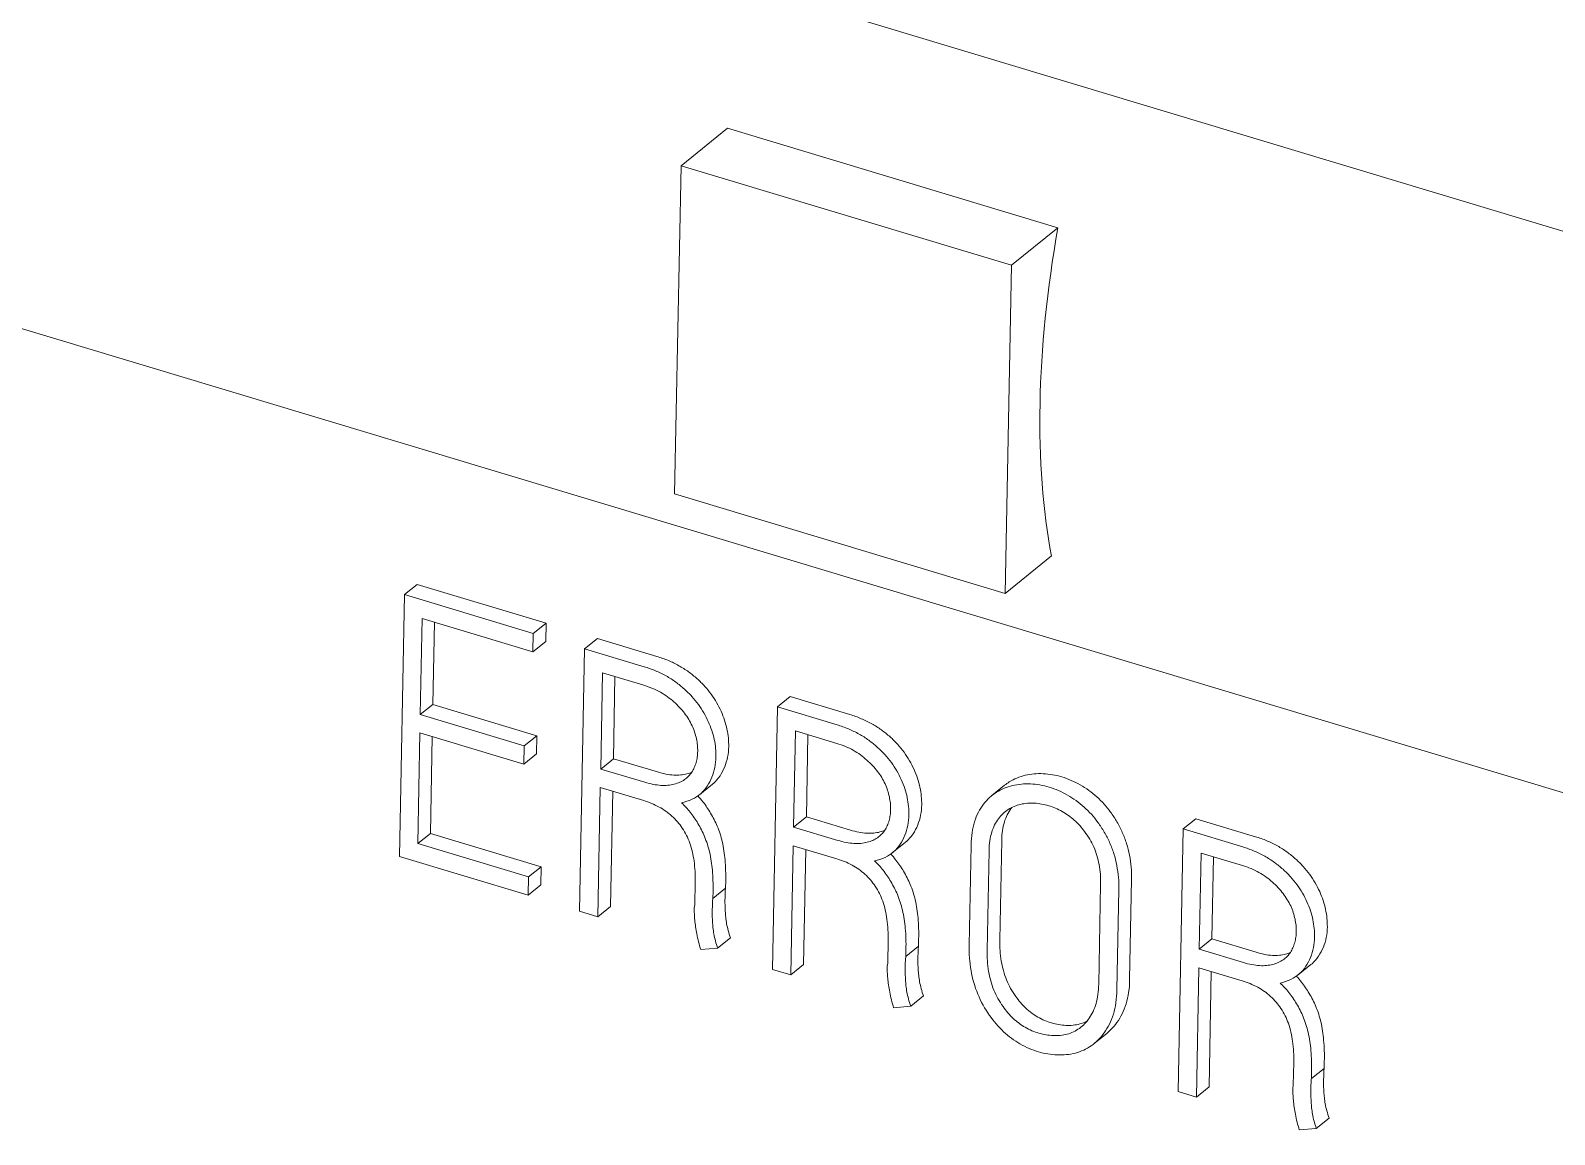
# Model space of a CAD drawing. Header units: inches. Extents: x 67578 to 72421, y -34894 to -31675.
# Drawn here: x 69234.44 to 69243.9, y -33761.56 to -33754.69 of the extents above; entities that cross this region are included whole.
import ezdxf

# ---------------------------------------------------------------- set-up
doc = ezdxf.new("R2010")
doc.units = ezdxf.units.IN
doc.header["$MEASUREMENT"] = 0

# ---------------------------------------------------------------- blocks, each defined once
blk = doc.blocks.new('A$C24EF5112')
at = {"color": 0, "linetype": 'Continuous', "lineweight": 0, "extrusion": (1.17636e-17, 0.017452, 0.999848)}
for p, q in [((-236.687, 322.44), (-132.314, 291)), ((-236.804, 316.416), (-132.431, 284.976)), ((-187.014, 305.316), (-186.513, 305.721)), ((-186.513, 305.721), (-182.949, 304.647)), ((-187.014, 305.316), (-187.083, 301.775)), ((-183.45, 304.243), (-187.014, 305.316)), ((-183.45, 304.243), (-182.949, 304.647)), ((-183.519, 300.702), (-183.45, 304.243)), ((-187.083, 301.775), (-183.519, 300.702)), ((-183.519, 300.702), (-183.018, 301.106)), ((-189.997, 300.69), (-190.052, 297.864)), ((-189.859, 300.8), (-189.997, 300.69)), ((-188.608, 300.271), (-189.997, 300.69)), ((-188.47, 300.382), (-189.859, 300.8)), ((-189.827, 299.394), (-189.807, 300.431)), ((-189.807, 300.431), (-188.612, 300.071)), ((-189.69, 299.504), (-189.673, 300.391)), ((-188.47, 300.382), (-188.608, 300.271)), ((-188.474, 300.182), (-188.47, 300.382)), ((-188.612, 300.071), (-188.608, 300.271)), ((-187.917, 300.215), (-188.054, 300.105)), ((-187.275, 300.022), (-187.917, 300.215)), ((-188.474, 300.182), (-188.612, 300.071)), ((-188.054, 300.105), (-188.109, 297.272)), ((-187.412, 299.911), (-188.054, 300.105)), ((-187.881, 298.807), (-187.861, 299.845)), ((-187.861, 299.845), (-187.416, 299.711)), ((-187.744, 298.918), (-187.727, 299.804)), ((-185.836, 299.588), (-185.973, 299.478)), ((-185.193, 299.395), (-185.836, 299.588)), ((-189.69, 299.504), (-189.827, 299.394)), ((-188.705, 299.056), (-189.827, 299.394)), ((-188.568, 299.166), (-189.69, 299.504)), ((-185.973, 299.478), (-186.028, 296.645)), ((-185.331, 299.284), (-185.973, 299.478)), ((-185.8, 298.18), (-185.78, 299.218)), ((-185.78, 299.218), (-185.335, 299.084)), ((-189.854, 298.003), (-189.831, 299.197)), ((-189.831, 299.197), (-188.709, 298.859)), ((-189.717, 298.113), (-189.697, 299.157)), ((-188.709, 298.859), (-188.705, 299.056)), ((-188.568, 299.166), (-188.705, 299.056)), ((-188.572, 298.97), (-188.568, 299.166)), ((-185.662, 298.291), (-185.645, 299.177)), ((-188.572, 298.97), (-188.709, 298.859)), ((-187.744, 298.918), (-187.881, 298.807)), ((-187.268, 298.775), (-187.744, 298.918)), ((-187.405, 298.664), (-187.881, 298.807)), ((-187.912, 297.212), (-187.885, 298.607)), ((-187.885, 298.607), (-187.417, 298.466)), ((-187.775, 297.323), (-187.751, 298.567)), ((-186.676, 298.642), (-186.813, 298.532)), ((-183.524, 298.632), (-183.662, 298.521)), ((-185.662, 298.291), (-185.8, 298.18)), ((-185.187, 298.148), (-185.662, 298.291)), ((-181.46, 298.27), (-181.597, 298.16)), ((-180.818, 298.077), (-181.46, 298.27)), ((-189.717, 298.113), (-189.854, 298.003)), ((-188.522, 297.753), (-189.717, 298.113)), ((-185.324, 298.037), (-185.8, 298.18)), ((-181.597, 298.16), (-181.652, 295.326)), ((-180.955, 297.966), (-181.597, 298.16)), ((-188.659, 297.643), (-189.854, 298.003)), ((-185.831, 296.585), (-185.804, 297.98)), ((-185.804, 297.98), (-185.335, 297.839)), ((-185.693, 296.696), (-185.669, 297.94)), ((-184.595, 298.015), (-184.732, 297.905)), ((-183.885, 297.987), (-183.906, 296.906)), ((-183.712, 296.848), (-183.691, 297.929)), ((-183.575, 296.959), (-183.554, 298.04)), ((-181.424, 296.862), (-181.404, 297.9)), ((-181.404, 297.9), (-180.959, 297.766)), ((-190.052, 297.864), (-188.663, 297.446)), ((-188.522, 297.753), (-188.659, 297.643)), ((-188.525, 297.557), (-188.522, 297.753)), ((-181.287, 296.973), (-181.269, 297.859)), ((-188.663, 297.446), (-188.659, 297.643)), ((-186.862, 297.587), (-186.867, 297.34)), ((-186.534, 297.522), (-186.532, 297.601)), ((-182.488, 297.566), (-182.509, 296.486)), ((-182.175, 296.537), (-182.154, 297.618)), ((-188.525, 297.557), (-188.663, 297.446)), ((-186.534, 297.522), (-186.671, 297.411)), ((-186.671, 297.411), (-186.669, 297.49)), ((-182.312, 296.426), (-182.291, 297.507)), ((-188.109, 297.272), (-187.912, 297.212)), ((-187.775, 297.323), (-187.912, 297.212)), ((-186.867, 297.34), (-186.871, 297.306)), ((-186.482, 296.985), (-186.619, 296.874)), ((-184.78, 296.96), (-184.785, 296.713)), ((-184.452, 296.895), (-184.451, 296.974)), ((-181.287, 296.973), (-181.424, 296.862)), ((-180.811, 296.83), (-181.287, 296.973)), ((-186.802, 296.858), (-186.619, 296.874)), ((-184.452, 296.895), (-184.589, 296.784)), ((-184.589, 296.784), (-184.588, 296.863)), ((-180.948, 296.719), (-181.424, 296.862)), ((-186.028, 296.645), (-185.831, 296.585)), ((-185.693, 296.696), (-185.831, 296.585)), ((-184.785, 296.713), (-184.79, 296.679)), ((-181.455, 295.267), (-181.428, 296.662)), ((-181.428, 296.662), (-180.96, 296.521)), ((-181.318, 295.378), (-181.294, 296.622)), ((-180.219, 296.697), (-180.356, 296.586)), ((-184.4, 296.358), (-184.537, 296.247)), ((-184.721, 296.231), (-184.537, 296.247)), ((-182.422, 295.954), (-182.559, 295.844)), ((-180.405, 295.642), (-180.41, 295.395)), ((-180.076, 295.577), (-180.075, 295.655)), ((-180.076, 295.577), (-180.214, 295.466)), ((-180.214, 295.466), (-180.212, 295.545)), ((-181.652, 295.326), (-181.455, 295.267)), ((-181.318, 295.378), (-181.455, 295.267)), ((-180.41, 295.395), (-180.414, 295.361)), ((-180.024, 295.039), (-180.162, 294.929)), ((-180.345, 294.913), (-180.162, 294.929))]:
    blk.add_line(p, q, dxfattribs=at)
at = {"color": 0, "linetype": 'Continuous', "lineweight": 0}
blk.add_ellipse((-179.71, 305.516), major_axis=(-1.947, -6.463), ratio=0.437606, start_param=4.977159, end_param=5.586544, dxfattribs=at)
for points, knots in [([(-187.009, 298.442), (-186.969, 298.451), (-186.894, 298.476), (-186.799, 298.536), (-186.728, 298.62), (-186.678, 298.717), (-186.646, 298.823), (-186.635, 298.929), (-186.639, 299.031), (-186.654, 299.127), (-186.681, 299.223), (-186.718, 299.32), (-186.766, 299.414), (-186.826, 299.505), (-186.896, 299.592), (-186.979, 299.673), (-187.072, 299.748), (-187.176, 299.815), (-187.291, 299.87), (-187.371, 299.899), (-187.412, 299.911)], [0, 0, 0, 0, 0.069294, 0.13428, 0.197664, 0.25974, 0.319784, 0.379463, 0.425992, 0.472579, 0.519947, 0.567626, 0.615261, 0.663699, 0.713306, 0.76464, 0.818678, 0.875552, 0.935645, 1, 1, 1, 1]), ([(-186.676, 298.642), (-186.672, 298.645), (-186.641, 298.672), (-186.591, 298.73), (-186.541, 298.827), (-186.509, 298.934), (-186.498, 299.04), (-186.502, 299.142), (-186.517, 299.237), (-186.543, 299.334), (-186.58, 299.431), (-186.629, 299.525), (-186.688, 299.616), (-186.759, 299.703), (-186.841, 299.784), (-186.934, 299.859), (-187.039, 299.926), (-187.153, 299.981), (-187.234, 300.009), (-187.275, 300.022)], [0.1254721, 0.1254721, 0.1254721, 0.1254721, 0.1342805, 0.1976636, 0.2597404, 0.3197844, 0.3794631, 0.4259916, 0.4725788, 0.5199473, 0.5676264, 0.6152608, 0.6636985, 0.7133061, 0.7646396, 0.8186782, 0.8755524, 0.9356448, 1, 1, 1, 1]), ([(-187.416, 299.711), (-187.385, 299.701), (-187.324, 299.68), (-187.238, 299.639), (-187.16, 299.589), (-187.091, 299.533), (-187.029, 299.473), (-186.976, 299.41), (-186.93, 299.344), (-186.894, 299.275), (-186.866, 299.204), (-186.847, 299.134), (-186.836, 299.065), (-186.833, 298.999), (-186.838, 298.936), (-186.85, 298.878), (-186.87, 298.822), (-186.897, 298.772), (-186.932, 298.728), (-186.976, 298.691), (-187.028, 298.662), (-187.088, 298.642), (-187.156, 298.63), (-187.232, 298.629), (-187.316, 298.64), (-187.375, 298.655), (-187.405, 298.664)], [0, 0, 0, 0, 0.054523, 0.105033, 0.152426, 0.197334, 0.240045, 0.281231, 0.321197, 0.360276, 0.399284, 0.437894, 0.475569, 0.512894, 0.548587, 0.584288, 0.620504, 0.656909, 0.6934, 0.73075, 0.769355, 0.809686, 0.852488, 0.898074, 0.946983, 1, 1, 1, 1]), ([(-184.595, 298.015), (-184.591, 298.018), (-184.559, 298.045), (-184.509, 298.103), (-184.459, 298.2), (-184.427, 298.307), (-184.416, 298.413), (-184.42, 298.515), (-184.436, 298.61), (-184.462, 298.707), (-184.499, 298.804), (-184.548, 298.898), (-184.607, 298.989), (-184.677, 299.076), (-184.76, 299.157), (-184.853, 299.232), (-184.957, 299.299), (-185.072, 299.354), (-185.152, 299.382), (-185.193, 299.395)], [0.1254721, 0.1254721, 0.1254721, 0.1254721, 0.1342805, 0.1976636, 0.2597404, 0.3197844, 0.3794631, 0.4259916, 0.4725788, 0.5199473, 0.5676264, 0.6152608, 0.6636985, 0.7133061, 0.7646396, 0.8186782, 0.8755524, 0.9356448, 1, 1, 1, 1]), ([(-184.927, 297.815), (-184.887, 297.824), (-184.813, 297.849), (-184.718, 297.909), (-184.647, 297.993), (-184.596, 298.09), (-184.564, 298.196), (-184.553, 298.302), (-184.558, 298.404), (-184.573, 298.5), (-184.599, 298.596), (-184.636, 298.693), (-184.685, 298.787), (-184.744, 298.878), (-184.815, 298.965), (-184.897, 299.046), (-184.99, 299.121), (-185.094, 299.188), (-185.209, 299.243), (-185.289, 299.272), (-185.331, 299.284)], [0, 0, 0, 0, 0.069294, 0.13428, 0.197664, 0.25974, 0.319784, 0.379463, 0.425992, 0.472579, 0.519947, 0.567626, 0.615261, 0.663699, 0.713306, 0.76464, 0.818678, 0.875552, 0.935645, 1, 1, 1, 1]), ([(-185.335, 299.084), (-185.303, 299.074), (-185.243, 299.053), (-185.157, 299.012), (-185.079, 298.962), (-185.01, 298.906), (-184.948, 298.846), (-184.894, 298.783), (-184.849, 298.717), (-184.812, 298.648), (-184.785, 298.577), (-184.766, 298.507), (-184.755, 298.438), (-184.752, 298.372), (-184.757, 298.309), (-184.769, 298.251), (-184.788, 298.195), (-184.815, 298.145), (-184.851, 298.101), (-184.895, 298.064), (-184.946, 298.035), (-185.007, 298.015), (-185.074, 298.003), (-185.15, 298.002), (-185.235, 298.013), (-185.293, 298.028), (-185.324, 298.037)], [0, 0, 0, 0, 0.054523, 0.105033, 0.152426, 0.197334, 0.240045, 0.281231, 0.321197, 0.360276, 0.399284, 0.437894, 0.475569, 0.512894, 0.548587, 0.584288, 0.620504, 0.656909, 0.6934, 0.73075, 0.769355, 0.809686, 0.852488, 0.898074, 0.946983, 1, 1, 1, 1]), ([(-186.899, 298.771), (-186.916, 298.765), (-186.954, 298.752), (-187.019, 298.741), (-187.095, 298.74), (-187.179, 298.751), (-187.238, 298.766), (-187.268, 298.775)], [0.7754425, 0.7754425, 0.7754425, 0.7754425, 0.8096864, 0.8524876, 0.8980744, 0.9469828, 1, 1, 1, 1]), ([(-182.154, 297.618), (-182.153, 297.661), (-182.155, 297.747), (-182.173, 297.877), (-182.206, 298.002), (-182.251, 298.123), (-182.309, 298.237), (-182.376, 298.339), (-182.449, 298.43), (-182.528, 298.509), (-182.615, 298.579), (-182.708, 298.639), (-182.806, 298.687), (-182.906, 298.724), (-183.007, 298.748), (-183.108, 298.759), (-183.207, 298.757), (-183.302, 298.742), (-183.392, 298.712), (-183.466, 298.674), (-183.508, 298.645), (-183.524, 298.632)], [0, 0, 0, 0, 0.0488932, 0.0955951, 0.1407871, 0.1844866, 0.2267588, 0.2684738, 0.3050745, 0.3416015, 0.3787761, 0.4164007, 0.4542509, 0.4929719, 0.5312834, 0.5698591, 0.6092786, 0.6490462, 0.6887345, 0.7289867, 0.7557973, 0.7557973, 0.7557973, 0.7557973]), ([(-182.291, 297.507), (-182.29, 297.55), (-182.293, 297.636), (-182.311, 297.766), (-182.343, 297.892), (-182.388, 298.012), (-182.446, 298.127), (-182.514, 298.228), (-182.586, 298.32), (-182.666, 298.399), (-182.752, 298.468), (-182.845, 298.528), (-182.943, 298.577), (-183.043, 298.613), (-183.145, 298.637), (-183.245, 298.648), (-183.344, 298.646), (-183.44, 298.631), (-183.53, 298.602), (-183.613, 298.559), (-183.689, 298.502), (-183.754, 298.428), (-183.809, 298.341), (-183.852, 298.238), (-183.878, 298.119), (-183.884, 298.033), (-183.885, 297.987)], [0, 0, 0, 0, 0.048893, 0.095595, 0.140787, 0.184487, 0.226759, 0.268474, 0.305074, 0.341602, 0.378776, 0.416401, 0.454251, 0.492972, 0.531283, 0.569859, 0.609279, 0.649046, 0.688734, 0.728987, 0.76991, 0.811776, 0.855378, 0.900898, 0.94879, 1, 1, 1, 1]), ([(-187.417, 298.466), (-187.361, 298.449), (-187.254, 298.407), (-187.109, 298.305), (-186.991, 298.169), (-186.909, 298), (-186.866, 297.801), (-186.86, 297.662), (-186.862, 297.587)], [0, 0, 0, 0, 0.16403, 0.311174, 0.454212, 0.607502, 0.786028, 1, 1, 1, 1]), ([(-186.669, 297.49), (-186.668, 297.564), (-186.671, 297.703), (-186.699, 297.902), (-186.754, 298.073), (-186.827, 298.217), (-186.91, 298.341), (-186.975, 298.411), (-187.009, 298.442)], [0, 0, 0, 0, 0.231747, 0.4284, 0.594838, 0.741141, 0.874662, 1, 1, 1, 1]), ([(-186.532, 297.601), (-186.531, 297.675), (-186.534, 297.814), (-186.562, 298.013), (-186.616, 298.184), (-186.69, 298.328), (-186.763, 298.437), (-186.814, 298.496), (-186.834, 298.516)], [0, 0, 0, 0, 0.2317468, 0.4284002, 0.594838, 0.7411405, 0.8746616, 0.9521999, 0.9521999, 0.9521999, 0.9521999]), ([(-183.691, 297.929), (-183.691, 297.964), (-183.686, 298.031), (-183.666, 298.124), (-183.634, 298.204), (-183.592, 298.271), (-183.543, 298.328), (-183.486, 298.372), (-183.422, 298.405), (-183.353, 298.428), (-183.279, 298.439), (-183.203, 298.44), (-183.125, 298.431), (-183.024, 298.407), (-182.902, 298.356), (-182.768, 298.26), (-182.65, 298.128), (-182.552, 297.964), (-182.495, 297.768), (-182.487, 297.635), (-182.488, 297.566)], [0, 0, 0, 0, 0.05203, 0.100525, 0.146412, 0.190186, 0.232072, 0.272854, 0.312965, 0.352724, 0.392836, 0.432721, 0.471684, 0.510284, 0.584004, 0.654194, 0.726107, 0.809603, 0.898616, 1, 1, 1, 1]), ([(-183.554, 298.04), (-183.554, 298.075), (-183.549, 298.142), (-183.529, 298.235), (-183.497, 298.314), (-183.466, 298.365), (-183.447, 298.389), (-183.444, 298.393)], [0, 0, 0, 0, 0.0520299, 0.1005253, 0.1464123, 0.1901859, 0.1987754, 0.1987754, 0.1987754, 0.1987754]), ([(-184.818, 298.144), (-184.834, 298.138), (-184.872, 298.125), (-184.937, 298.114), (-185.013, 298.113), (-185.097, 298.124), (-185.156, 298.139), (-185.187, 298.148)], [0.7754425, 0.7754425, 0.7754425, 0.7754425, 0.8096864, 0.8524876, 0.8980744, 0.9469828, 1, 1, 1, 1]), ([(-180.219, 296.697), (-180.215, 296.7), (-180.184, 296.727), (-180.134, 296.785), (-180.083, 296.882), (-180.051, 296.989), (-180.04, 297.095), (-180.045, 297.197), (-180.06, 297.292), (-180.086, 297.389), (-180.123, 297.485), (-180.172, 297.58), (-180.231, 297.671), (-180.302, 297.758), (-180.384, 297.839), (-180.477, 297.914), (-180.581, 297.981), (-180.696, 298.036), (-180.776, 298.064), (-180.818, 298.077)], [0.1254721, 0.1254721, 0.1254721, 0.1254721, 0.1342805, 0.1976636, 0.2597404, 0.3197844, 0.3794631, 0.4259916, 0.4725788, 0.5199473, 0.5676264, 0.6152608, 0.6636985, 0.7133061, 0.7646396, 0.8186782, 0.8755524, 0.9356448, 1, 1, 1, 1]), ([(-180.552, 296.497), (-180.512, 296.506), (-180.437, 296.531), (-180.342, 296.591), (-180.271, 296.675), (-180.221, 296.772), (-180.189, 296.878), (-180.178, 296.984), (-180.182, 297.086), (-180.197, 297.182), (-180.223, 297.278), (-180.26, 297.375), (-180.309, 297.469), (-180.368, 297.56), (-180.439, 297.647), (-180.521, 297.728), (-180.614, 297.803), (-180.719, 297.87), (-180.833, 297.925), (-180.914, 297.954), (-180.955, 297.966)], [0, 0, 0, 0, 0.069294, 0.13428, 0.197664, 0.25974, 0.319784, 0.379463, 0.425992, 0.472579, 0.519947, 0.567626, 0.615261, 0.663699, 0.713306, 0.76464, 0.818678, 0.875552, 0.935645, 1, 1, 1, 1]), ([(-185.335, 297.839), (-185.279, 297.822), (-185.173, 297.78), (-185.027, 297.678), (-184.91, 297.542), (-184.828, 297.373), (-184.785, 297.174), (-184.779, 297.035), (-184.78, 296.96)], [0, 0, 0, 0, 0.16403, 0.311174, 0.454212, 0.607502, 0.786028, 1, 1, 1, 1]), ([(-184.588, 296.863), (-184.586, 296.937), (-184.59, 297.076), (-184.618, 297.275), (-184.672, 297.446), (-184.746, 297.59), (-184.829, 297.714), (-184.893, 297.784), (-184.927, 297.815)], [0, 0, 0, 0, 0.231747, 0.4284, 0.594838, 0.741141, 0.874662, 1, 1, 1, 1]), ([(-184.451, 296.974), (-184.449, 297.048), (-184.452, 297.187), (-184.48, 297.386), (-184.535, 297.557), (-184.608, 297.701), (-184.682, 297.81), (-184.733, 297.869), (-184.752, 297.889)], [0, 0, 0, 0, 0.2317468, 0.4284002, 0.594838, 0.7411405, 0.8746616, 0.9521999, 0.9521999, 0.9521999, 0.9521999]), ([(-180.959, 297.766), (-180.928, 297.756), (-180.867, 297.735), (-180.781, 297.694), (-180.703, 297.644), (-180.634, 297.588), (-180.572, 297.528), (-180.519, 297.465), (-180.473, 297.398), (-180.436, 297.33), (-180.409, 297.259), (-180.39, 297.189), (-180.379, 297.12), (-180.376, 297.054), (-180.381, 296.991), (-180.393, 296.933), (-180.413, 296.877), (-180.44, 296.827), (-180.475, 296.783), (-180.519, 296.746), (-180.571, 296.717), (-180.631, 296.697), (-180.699, 296.685), (-180.775, 296.684), (-180.859, 296.695), (-180.918, 296.71), (-180.948, 296.719)], [0, 0, 0, 0, 0.054523, 0.105033, 0.152426, 0.197334, 0.240045, 0.281231, 0.321197, 0.360276, 0.399284, 0.437894, 0.475569, 0.512894, 0.548587, 0.584288, 0.620504, 0.656909, 0.6934, 0.73075, 0.769355, 0.809686, 0.852488, 0.898074, 0.946983, 1, 1, 1, 1]), ([(-186.619, 296.874), (-186.628, 296.9), (-186.643, 296.951), (-186.66, 297.026), (-186.67, 297.095), (-186.675, 297.159), (-186.678, 297.219), (-186.678, 297.265), (-186.677, 297.3), (-186.676, 297.324), (-186.676, 297.347), (-186.675, 297.376), (-186.673, 297.398), (-186.671, 297.411)], [0, 0, 0, 0, 0.144494, 0.279527, 0.406049, 0.524748, 0.635591, 0.738757, 0.787218, 0.833195, 0.876686, 0.918528, 1, 1, 1, 1]), ([(-186.482, 296.985), (-186.49, 297.011), (-186.506, 297.062), (-186.523, 297.137), (-186.532, 297.206), (-186.537, 297.27), (-186.54, 297.33), (-186.54, 297.376), (-186.54, 297.411), (-186.539, 297.435), (-186.539, 297.458), (-186.538, 297.487), (-186.536, 297.508), (-186.534, 297.522)], [0, 0, 0, 0, 0.144494, 0.279527, 0.406049, 0.524748, 0.635591, 0.738757, 0.787218, 0.833195, 0.876686, 0.918528, 1, 1, 1, 1]), ([(-186.871, 297.306), (-186.872, 297.285), (-186.871, 297.242), (-186.866, 297.175), (-186.858, 297.103), (-186.84, 296.997), (-186.819, 296.914), (-186.802, 296.858)], [0, 0, 0, 0, 0.143043, 0.29468, 0.455366, 0.625872, 1, 1, 1, 1]), ([(-183.906, 296.906), (-183.908, 296.817), (-183.897, 296.641), (-183.824, 296.38), (-183.701, 296.152), (-183.541, 295.968), (-183.358, 295.832), (-183.192, 295.762), (-183.057, 295.73), (-182.955, 295.72), (-182.856, 295.723), (-182.759, 295.739), (-182.669, 295.772), (-182.586, 295.82), (-182.511, 295.883), (-182.446, 295.961), (-182.39, 296.053), (-182.346, 296.161), (-182.32, 296.287), (-182.313, 296.378), (-182.312, 296.426)], [0, 0, 0, 0, 0.098545, 0.187056, 0.271328, 0.345801, 0.417607, 0.492518, 0.529833, 0.5676, 0.606408, 0.645645, 0.684858, 0.724809, 0.765781, 0.808045, 0.852264, 0.898589, 0.947524, 1, 1, 1, 1]), ([(-182.637, 296.085), (-182.639, 296.084), (-182.662, 296.072), (-182.71, 296.054), (-182.785, 296.041), (-182.861, 296.039), (-182.939, 296.047), (-183.041, 296.071), (-183.164, 296.123), (-183.299, 296.222), (-183.416, 296.36), (-183.513, 296.534), (-183.569, 296.743), (-183.577, 296.885), (-183.575, 296.959)], [0.3141529, 0.3141529, 0.3141529, 0.3141529, 0.3179503, 0.3570652, 0.3960707, 0.4346255, 0.4721931, 0.5093607, 0.5812026, 0.6492522, 0.7191271, 0.8038541, 0.8954024, 1, 1, 1, 1]), ([(-184.537, 296.247), (-184.546, 296.273), (-184.561, 296.324), (-184.579, 296.399), (-184.588, 296.468), (-184.593, 296.532), (-184.596, 296.592), (-184.596, 296.638), (-184.595, 296.673), (-184.595, 296.697), (-184.595, 296.72), (-184.594, 296.749), (-184.591, 296.771), (-184.589, 296.784)], [0, 0, 0, 0, 0.144494, 0.279527, 0.406049, 0.524748, 0.635591, 0.738757, 0.787218, 0.833195, 0.876686, 0.918528, 1, 1, 1, 1]), ([(-184.4, 296.358), (-184.409, 296.384), (-184.424, 296.435), (-184.441, 296.51), (-184.451, 296.579), (-184.456, 296.643), (-184.459, 296.703), (-184.459, 296.749), (-184.458, 296.784), (-184.458, 296.808), (-184.457, 296.831), (-184.456, 296.86), (-184.454, 296.881), (-184.452, 296.895)], [0, 0, 0, 0, 0.144494, 0.279527, 0.406049, 0.524748, 0.635591, 0.738757, 0.787218, 0.833195, 0.876686, 0.918528, 1, 1, 1, 1]), ([(-182.509, 296.486), (-182.51, 296.448), (-182.515, 296.376), (-182.535, 296.277), (-182.567, 296.192), (-182.609, 296.119), (-182.658, 296.057), (-182.715, 296.007), (-182.779, 295.97), (-182.848, 295.944), (-182.922, 295.931), (-182.999, 295.929), (-183.076, 295.937), (-183.178, 295.961), (-183.301, 296.012), (-183.436, 296.112), (-183.553, 296.25), (-183.65, 296.424), (-183.706, 296.633), (-183.714, 296.775), (-183.712, 296.848)], [0, 0, 0, 0, 0.053597, 0.103334, 0.150056, 0.194419, 0.236807, 0.277924, 0.31795, 0.357065, 0.396071, 0.434626, 0.472193, 0.509361, 0.581203, 0.649252, 0.719127, 0.803854, 0.895402, 1, 1, 1, 1]), ([(-180.442, 296.826), (-180.458, 296.819), (-180.497, 296.807), (-180.561, 296.796), (-180.637, 296.794), (-180.722, 296.806), (-180.78, 296.821), (-180.811, 296.83)], [0.7754425, 0.7754425, 0.7754425, 0.7754425, 0.8096864, 0.8524876, 0.8980744, 0.9469828, 1, 1, 1, 1]), ([(-184.79, 296.679), (-184.79, 296.658), (-184.79, 296.615), (-184.785, 296.548), (-184.777, 296.476), (-184.759, 296.37), (-184.737, 296.287), (-184.721, 296.231)], [0, 0, 0, 0, 0.143043, 0.29468, 0.455366, 0.625872, 1, 1, 1, 1]), ([(-182.422, 295.954), (-182.406, 295.967), (-182.366, 296.003), (-182.309, 296.072), (-182.253, 296.164), (-182.209, 296.272), (-182.182, 296.398), (-182.176, 296.489), (-182.175, 296.537)], [0.7402187, 0.7402187, 0.7402187, 0.7402187, 0.7657813, 0.8080446, 0.8522641, 0.8985888, 0.9475235, 1, 1, 1, 1]), ([(-180.96, 296.521), (-180.904, 296.504), (-180.797, 296.462), (-180.651, 296.359), (-180.534, 296.224), (-180.452, 296.055), (-180.409, 295.855), (-180.403, 295.717), (-180.405, 295.642)], [0, 0, 0, 0, 0.16403, 0.311174, 0.454212, 0.607502, 0.786028, 1, 1, 1, 1]), ([(-180.212, 295.545), (-180.211, 295.619), (-180.214, 295.758), (-180.242, 295.957), (-180.296, 296.128), (-180.37, 296.272), (-180.453, 296.396), (-180.518, 296.466), (-180.552, 296.497)], [0, 0, 0, 0, 0.231747, 0.4284, 0.594838, 0.741141, 0.874662, 1, 1, 1, 1]), ([(-180.075, 295.655), (-180.073, 295.73), (-180.077, 295.869), (-180.105, 296.067), (-180.159, 296.239), (-180.233, 296.383), (-180.306, 296.492), (-180.357, 296.551), (-180.377, 296.571)], [0, 0, 0, 0, 0.2317468, 0.4284002, 0.594838, 0.7411405, 0.8746616, 0.9521999, 0.9521999, 0.9521999, 0.9521999]), ([(-180.162, 294.929), (-180.17, 294.955), (-180.186, 295.006), (-180.203, 295.081), (-180.212, 295.15), (-180.217, 295.214), (-180.22, 295.274), (-180.22, 295.32), (-180.22, 295.355), (-180.219, 295.379), (-180.219, 295.402), (-180.218, 295.431), (-180.216, 295.452), (-180.214, 295.466)], [0, 0, 0, 0, 0.144494, 0.279527, 0.406049, 0.524748, 0.635591, 0.738757, 0.787218, 0.833195, 0.876686, 0.918528, 1, 1, 1, 1]), ([(-180.024, 295.039), (-180.033, 295.066), (-180.048, 295.117), (-180.066, 295.192), (-180.075, 295.261), (-180.08, 295.325), (-180.083, 295.384), (-180.083, 295.431), (-180.082, 295.466), (-180.082, 295.49), (-180.081, 295.513), (-180.08, 295.542), (-180.078, 295.563), (-180.076, 295.577)], [0, 0, 0, 0, 0.144494, 0.279527, 0.406049, 0.524748, 0.635591, 0.738757, 0.787218, 0.833195, 0.876686, 0.918528, 1, 1, 1, 1]), ([(-180.414, 295.361), (-180.414, 295.34), (-180.414, 295.297), (-180.409, 295.229), (-180.401, 295.157), (-180.383, 295.051), (-180.362, 294.969), (-180.345, 294.913)], [0, 0, 0, 0, 0.143043, 0.29468, 0.455366, 0.625872, 1, 1, 1, 1])]:
    blk.add_open_spline(points, degree=3, knots=knots, dxfattribs=at)

msp = doc.modelspace()

# ---------------------------------------------------------------- block references
at = {"xscale": 0.5760000000000001, "yscale": 0.5760000000000001, "zscale": 0.5760000000000001}
msp.add_blockref('A$C24EF5112', (69346.1973, -33931.3971), dxfattribs=at)

doc.saveas('drawing.dxf')
